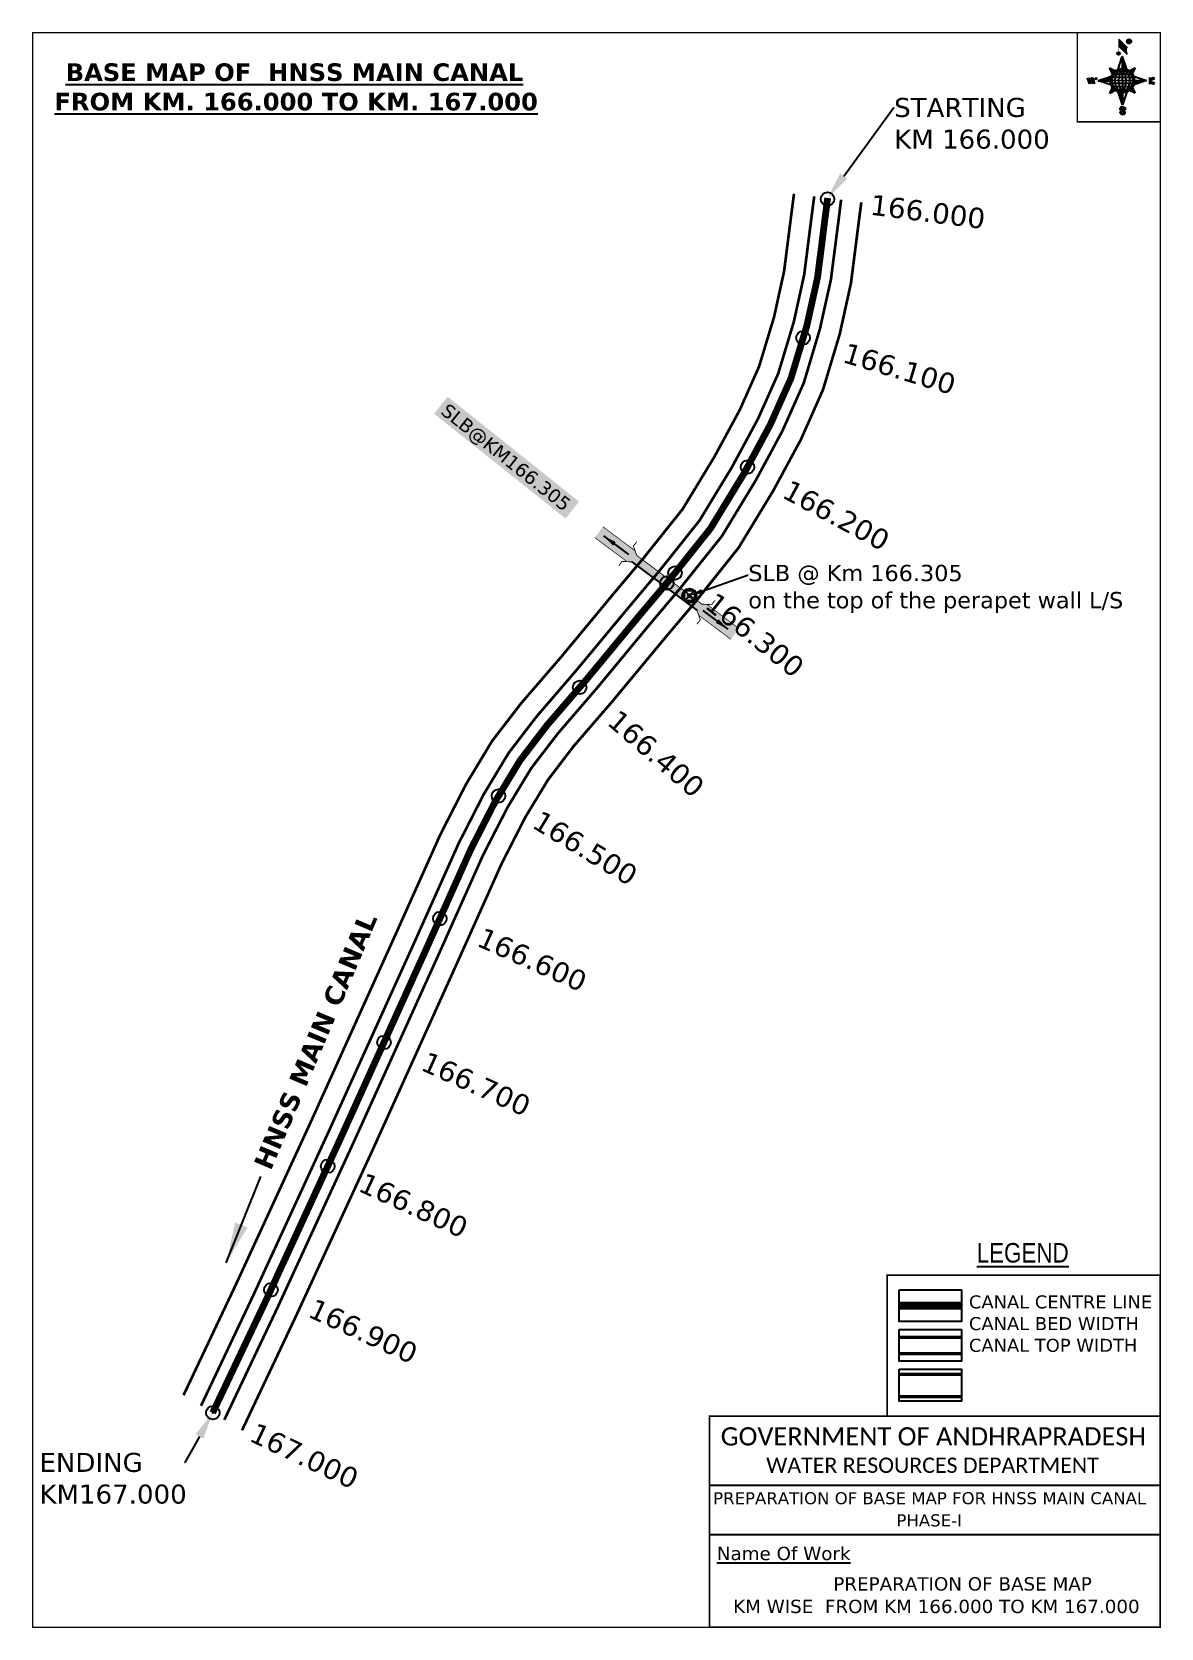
# Model space of a CAD drawing. Header units: inches. Extents: x 751347 to 752180, y 1666379 to 1667555.
import ezdxf
from ezdxf import colors
from ezdxf.entities.mleader import LeaderData, LeaderLine
from ezdxf.enums import TextEntityAlignment as Align
from ezdxf.math import Vec2, Vec3

# ---------------------------------------------------------------- set-up
doc = ezdxf.new("R2010")
doc.units = ezdxf.units.IN
doc.header["$MEASUREMENT"] = 0
doc.header["$PDMODE"] = 32
doc.header["$PDSIZE"] = 10
doc.linetypes.add('ACAD_ISO02W100', pattern=[15, 12, -3])
doc.linetypes.add('HIDDEN2', pattern=[0.1875, 0.125, -0.0625])
for name, color, linetype in [('AQUADUCT', 1, 'Continuous'), ('bord', 1, 'Continuous'), ('CANAL1', 1, 'Continuous'), ('CSMark', 72, 'Continuous'), ('DCBMS', 232, 'Continuous'), ('PAGE', 7, 'Continuous'), ('STRUCTURE', 5, 'Continuous'), ('TEXT', 7, 'Continuous')]:
    doc.layers.add(name, color=color, linetype=linetype)
doc.styles.add('ARIALN', font='ARIALN_1.TTF')
doc.styles.get("Standard").update_dxf_attribs({"font": 'verdana_0.ttf'})
doc.dimstyles.get("Standard").update_dxf_attribs({"dimtxt": 0.18, "dimasz": 0.18, "dimexe": 0.18, "dimexo": 0.0625, "dimgap": 0.09, "dimtad": 0, "dimtih": 1, "dimtoh": 1, "dimdec": 4, "dimzin": 0, "dimdsep": 46, "dimtxsty": 'Standard', "dimcen": 0.09, "dimadec": 0, "dimazin": 0, "dimtfac": 1, "dimtdec": 4, "dimtofl": 0, "dimtmove": 0, "dimatfit": 3, "dimfxl": 0, "dimtolj": 1, "dimtzin": 0, "dimarcsym": 0})
pattern_1 = [(267.297113149, (-8720374.938, 50637915.138), (10.5367255337, -0.497431438), [])]
pattern_2 = [(357.297113149, (-8720374.938, 50637915.138), (0.497431438, 10.5367255337), [])]

# ---------------------------------------------------------------- blocks, each defined once
blk = doc.blocks.new('DCBM')
at = {"layer": 'DCBMS'}
h = blk.add_hatch(color=132, dxfattribs=at)
h.paths.add_polyline_path([(3.7, 3.7, 0.414214), (-3.7, 3.7)])
h.paths.add_polyline_path([(3.7, 3.7), (3.7, -3.7, 0.198912), (5.2, 0, 0.198912)])
h.paths.add_polyline_path([(-3.7, -3.7, 0.414214), (3.7, -3.7)])
h.paths.add_polyline_path([(-3.7, 3.7, 0.198912), (-5.2, 0, 0.198912), (-3.7, -3.7)])
at = {"layer": 'DCBMS', "color": 0}
blk.add_lwpolyline([(-3.7, 3.7), (3.7, 3.7), (3.7, -3.7), (-3.7, -3.7)], close=True, dxfattribs=at)
for points in [[(-3.7, 3.7), (3.7, -3.7)], [(3.7, 3.7), (-3.7, -3.7)]]:
    blk.add_lwpolyline(points, dxfattribs=at)
for radius in [5.21, 1.05]:
    blk.add_circle((0, 0), radius, dxfattribs=at)
blk = doc.blocks.new('*X16')
at = {"color": 0, "linetype": 'Continuous'}
for p, q in [((6321.6, 240.5), (6322.3, 241.2)), ((6321.6, 240.3), (6322.3, 241)), ((6321.6, 240.1), (6322.3, 240.8)), ((6321.6, 239.9), (6322.4, 240.7)), ((6321.6, 239.8), (6322.4, 240.6)), ((6321.6, 239.6), (6322.5, 240.5)), ((6321.6, 239.4), (6322.5, 240.3)), ((6321.6, 239.2), (6322.6, 240.2)), ((6321.7, 239.1), (6322.6, 240.1)), ((6321.8, 240.8), (6322.4, 241.4)), ((6321.8, 239), (6322.7, 240)), ((6321.8, 239), (6322.8, 239.9)), ((6321.9, 238.9), (6322.9, 239.8)), ((6322, 238.8), (6323, 239.7)), ((6322.1, 241.3), (6322.4, 241.6)), ((6322.1, 238.7), (6323.1, 239.6)), ((6322.2, 238.6), (6323.1, 239.6)), ((6322.3, 238.5), (6323.2, 239.5)), ((6322.4, 238.5), (6323.3, 239.4)), ((6322.5, 238.4), (6323.4, 239.3)), ((6322.7, 238.4), (6323.6, 239.3)), ((6322.8, 238.3), (6323.7, 239.2)), ((6322.9, 238.3), (6323.8, 239.1)), ((6323.1, 238.2), (6323.9, 239.1)), ((6323.2, 238.2), (6324, 239)), ((6323.3, 238.2), (6324.2, 239)), ((6323.5, 238.1), (6324.3, 238.9)), ((6323.7, 238.1), (6324.4, 238.9)), ((6323.8, 238.1), (6324.6, 238.8)), ((6324.1, 238.2), (6324.7, 238.8)), ((6324.3, 238.3), (6324.9, 238.8)), ((6324.6, 238.3), (6325.1, 238.8)), ((6324.8, 238.4), (6325.2, 238.8)), ((6325.1, 238.5), (6325.4, 238.8)), ((6325.4, 238.6), (6325.6, 238.8))]:
    blk.add_line(p, q, dxfattribs=at)
blk = doc.blocks.new('*X15')
at = {"color": 0, "linetype": 'Continuous'}
for p, q in [((6324.4, 240.3), (6324.5, 240.4)), ((6324.6, 240.3), (6324.8, 240.5)), ((6324.7, 240.2), (6325, 240.5)), ((6324.8, 240.2), (6325.2, 240.6)), ((6325, 240.1), (6325.5, 240.6)), ((6325.1, 240.1), (6325.6, 240.6)), ((6325.2, 240), (6325.8, 240.6)), ((6325.3, 240), (6326, 240.6)), ((6325.4, 239.9), (6326.1, 240.6)), ((6325.5, 239.8), (6326.2, 240.5)), ((6325.6, 239.8), (6326.3, 240.5)), ((6325.7, 239.7), (6326.5, 240.4)), ((6325.9, 239.6), (6326.6, 240.3)), ((6326, 239.5), (6326.7, 240.3)), ((6326, 239.4), (6326.8, 240.2)), ((6326.1, 239.3), (6327, 240.2)), ((6326.2, 239.3), (6327.1, 240.1)), ((6326.3, 239.2), (6327.1, 240)), ((6326.4, 239.1), (6327.2, 239.9)), ((6326.5, 239), (6327.3, 239.8)), ((6326.5, 238.9), (6327.4, 239.7)), ((6326.6, 238.8), (6327.5, 239.6)), ((6326.7, 238.7), (6327.5, 239.5)), ((6326.8, 238.6), (6327.6, 239.4)), ((6326.8, 238.5), (6327.7, 239.3)), ((6326.8, 236.5), (6327.4, 237)), ((6326.9, 238.3), (6327.8, 239.2)), ((6326.9, 238.2), (6327.9, 239.1)), ((6326.9, 236.8), (6327.6, 237.4)), ((6327, 238.1), (6327.8, 239)), ((6327, 237.9), (6327.8, 238.8)), ((6327, 237.8), (6327.8, 238.6)), ((6327, 237.6), (6327.8, 238.4)), ((6327, 237.4), (6327.8, 238.2)), ((6327, 237.3), (6327.8, 238)), ((6327, 237.1), (6327.8, 237.9))]:
    blk.add_line(p, q, dxfattribs=at)
blk = doc.blocks.new('H')
at = {"layer": 'bord', "extrusion": (0.000427885, 0.004792, 0.999988)}
h = blk.add_hatch(dxfattribs=at)
h.set_pattern_fill('LINE', color=8, scale=84.387686, angle=-2.7029, style=0)
h.set_pattern_definition(pattern_2)
h.paths.add_polyline_path([(-492, 786, -0.090992), (-448, 775), (-486, 912)])
h = blk.add_hatch(dxfattribs=at)
h.set_pattern_fill('LINE', color=8, scale=84.387686, angle=-92.7029, style=0)
h.set_pattern_definition(pattern_1)
h.paths.add_polyline_path([(-625, 665, -0.090992), (-615, 710), (-751, 671)])
h = blk.add_hatch(dxfattribs=at)
h.set_pattern_fill('LINE', color=8, scale=84.387686, angle=-2.7029, style=0)
h.set_pattern_definition(pattern_2)
h.paths.add_polyline_path([(-504, 533, -0.090992), (-549, 543), (-510, 406)])
h = blk.add_hatch(dxfattribs=at)
h.set_pattern_fill('LINE', color=8, scale=84.387686, angle=-92.7029, style=0)
h.set_pattern_definition(pattern_1)
h.paths.add_polyline_path([(-246, 647), (-372, 653, -0.090992), (-382, 609)])
for p, q in [((-519, 1020, -1217), (-435, 927, -1216)), ((-516, 1087, -1217), (-432, 994, -1217)), ((-538, 774, -1216), (-487, 906, -1216)), ((-487, 906, -1216), (-493, 780, -1216)), ((-487, 906, -1216), (-448, 769, -1216)), ((-865, 701, -1215), (-847, 638, -1215)), ((-847, 700, -1215), (-829, 637, -1215)), ((-829, 699, -1215), (-811, 636, -1215)), ((-829, 699, -1215), (-811, 698, -1215)), ((-811, 698, -1215), (-794, 635, -1215)), ((-752, 665, -1215), (-615, 704, -1215)), ((-627, 794, -1216), (-567, 760, -1216)), ((-627, 794, -1216), (-584, 747, -1215)), ((-599, 731, -1215), (-627, 794, -1216)), ((-421, 753, -1216), (-359, 781, -1216)), ((-359, 781, -1216), (-405, 739, -1216)), ((-359, 781, -1216), (-392, 721, -1215)), ((-379, 693, -1215), (-246, 641, -1215)), ((-213, 669, -1215), (-217, 601, -1215)), ((-752, 665, -1215), (-625, 659, -1215)), ((-619, 614, -1215), (-752, 665, -1215)), ((-639, 526, -1214), (-606, 585, -1215)), ((-639, 526, -1214), (-593, 568, -1215)), ((-577, 553, -1215), (-639, 526, -1214)), ((-511, 400, -1214), (-549, 537, -1214)), ((-460, 533, -1215), (-511, 400, -1214)), ((-505, 527, -1214), (-511, 400, -1214)), ((-371, 513, -1214), (-431, 546, -1215)), ((-371, 513, -1214), (-414, 560, -1215)), ((-399, 576, -1215), (-371, 513, -1214)), ((-246, 641, -1215), (-383, 603, -1215)), ((-373, 647, -1215), (-246, 641, -1215)), ((-197, 600, -1215), (-194, 668, -1215))]:
    blk.add_line(p, q, dxfattribs=at)
at = {"layer": 'bord', "color": 8, "linetype": 'ByBlock', "extrusion": (0.000427885, 0.004792, 0.999988)}
for p, q in [((-375, 679, -1215), (-620, 691, -1215)), ((-386, 711, -1215), (-605, 722, -1215)), ((-411, 744, -1216), (-578, 752, -1216)), ((-493, 780, -1216), (-505, 527, -1214)), ((-373, 647, -1215), (-625, 659, -1215)), ((-378, 616, -1215), (-623, 628, -1215)), ((-392, 585, -1215), (-611, 595, -1215)), ((-420, 555, -1215), (-587, 562, -1215))]:
    blk.add_line(p, q, dxfattribs=at)
at = {"layer": 'bord', "extrusion": (0.000427885, 0.004792, 0.999988), "elevation": -1212}
for points, const_width in [([(-522, 960), (-516, 1093)], 1.61), ([(-434, 933), (-428, 1066)], 1.61), ([(-870, 707), (-846, 706)], 0.642), ([(-829, 643), (-821, 678)], 0.642), ([(-793, 641), (-782, 694)], 0.642), ([(-223, 676), (-174, 673)], 0.706), ([(-829, 643), (-855, 644)], 0.642), ([(-811, 642), (-784, 641)], 0.642), ([(-177, 605), (-226, 607)], 0.706), ([(-195, 645), (-185, 644)], 0.706)]:
    blk.add_lwpolyline(points, dxfattribs=dict(at, const_width=const_width))
for points, const_width in [([(-414, 1073, 1), (-398, 1058, 1)], 22.3), ([(-530, 950, 1), (-520, 939, 1)], 14.8), ([(-776, 697, 1), (-769, 690, 1)], 8.9), ([(-180, 618, 1), (-173, 611, 1)], 9.79), ([(-178, 667, 1), (-171, 660, 1)], 9.79), ([(-490, 362, 1), (-498, 369, 1)], 11.1), ([(-525, 322, 1), (-533, 329, 1)], 11.1)]:
    blk.add_lwpolyline(points, format="xyb", close=True, dxfattribs=dict(at, const_width=const_width))
for points in [[(-537, 317), (-531, 310), (-520, 307), (-505, 307), (-494, 310), (-486, 318), (-487, 326), (-491, 333), (-494, 336), (-503, 341), (-522, 347), (-530, 352), (-534, 355), (-537, 363), (-537, 373), (-530, 381), (-520, 384), (-504, 384), (-493, 380), (-487, 373)], [(-522, 348), (-526, 354), (-528, 361), (-528, 371), (-526, 375), (-521, 381), (-515, 384)], [(-505, 307), (-499, 312), (-497, 319), (-497, 327), (-501, 335), (-509, 343)]]:
    blk.add_lwpolyline(points, dxfattribs=at)
at = {"layer": 'bord', "extrusion": (0.000427885, 0.004792, 0.999988)}
for centre, radius in [((-406, 1065, -1212), 22.3), ((-525, 944, -1212), 14.8), ((-773, 694, -1212), 8.9), ((-498, 659, -1212), 127), ((-177, 615, -1212), 9.79), ((-174, 663, -1212), 9.79), ((-494, 365, -1212), 11.1), ((-529, 325, -1212), 11.1)]:
    blk.add_circle(centre, radius, dxfattribs=at)
at = {"layer": 'bord', "color": 8, "linetype": 'ByBlock', "extrusion": (0.000427885, 0.004792, 0.999988)}
for centre, radius, start, end in [((-482, 658, -1212), 128, 94.9254, 259.6691), ((-437, 656, -1212), 141, 113.2864, 241.308), ((-316, 651, -1212), 222, 142.5892, 212.0053), ((-560, 662, -1212), 141, 293.2864, 61.308), ((-681, 668, -1212), 222, 322.5892, 32.0053), ((-515, 660, -1212), 128, 274.9254, 79.6691)]:
    blk.add_arc(centre, radius, start, end, dxfattribs=at)
at = {"layer": 'bord', "extrusion": (0.000427885, 0.004792, 0.999988)}
for points in [[(-516, 1093, -1212), (-431, 1000, -1212), (-519, 1026, -1212), (-434, 933, -1212)], [(-864, 707, -1212), (-846, 706, -1212), (-846, 644, -1212), (-829, 643, -1212)], [(-829, 705, -1212), (-811, 704, -1212), (-811, 642, -1212), (-793, 641, -1212)], [(-193, 674, -1212), (-197, 606, -1212), (-213, 675, -1212), (-216, 607, -1212)]]:
    blk.add_solid(points, dxfattribs=at)
at = {"layer": 'bord', "extrusion": (0.000427885, 0.004792, 0.999988), "xscale": 7.977342409717546, "yscale": 7.977342408231451, "zscale": 7.977342408476333, "rotation": 138.0840426661453}
for name, p in [('*X15', (38301, -31929, -1212)), ('*X16', (38314, -31951, -1212))]:
    blk.add_blockref(name, p, dxfattribs=at)
blk = doc.blocks.new('SLB')
at = {"layer": 'STRUCTURE'}
h = blk.add_hatch(dxfattribs=at)
h.set_pattern_fill('DOTS', color=6, scale=20, angle=320.3722, style=0)
h.set_pattern_definition([(320.372247934, (-159.4327, -72.9564), (1.2786241598, 0.5641323054), [0, -1.25])])
h.paths.add_polyline_path([(769699.5, 1706871.1), (769699.5, 1706861.1), (769729.1, 1706861.1), (769732.1, 1706863.1), (769792.1, 1706863.1), (769795.1, 1706861.1), (769824.7, 1706861.1), (769824.7, 1706871.1), (769795.1, 1706871.1), (769792.1, 1706869.1), (769732.1, 1706869.1), (769729.1, 1706871.1)])
at = {"layer": 'STRUCTURE', "color": 6, "linetype": 'ACAD_ISO02W100', "ltscale": 0.5, "const_width": 0.5}
for points in [[(769699.5, 1706871.1), (769729.1, 1706871.1)], [(769795.1, 1706871.1), (769824.7, 1706871.1)], [(769699.5, 1706861.1), (769729.1, 1706861.1)], [(769795.1, 1706861.1), (769824.7, 1706861.1)]]:
    blk.add_lwpolyline(points, dxfattribs=at)
at = {"layer": 'STRUCTURE', "color": 6, "const_width": 0.628}
for points in [[(769726.1, 1706877.1), (769726.1, 1706873.1), (769732.1, 1706869.1), (769792.1, 1706869.1), (769798.1, 1706873.1), (769798.1, 1706877.1)], [(769726.1, 1706855.1), (769726.1, 1706859.1), (769732.1, 1706863.1), (769792.1, 1706863.1), (769798.1, 1706859.1), (769798.1, 1706855.1)]]:
    blk.add_lwpolyline(points, dxfattribs=at)
at = {"layer": 'STRUCTURE', "color": 6}
blk.add_lwpolyline([(769732.1, 1706863.1), (769792.1, 1706863.1)], dxfattribs=at)
blk.add_lwpolyline([(769732.1, 1706863.1), (769792.1, 1706863.1)], dxfattribs=at)
at = {"layer": 'STRUCTURE', "color": 0}
blk.add_circle((769762.1, 1706866.1), 1.24, dxfattribs=at)
for points in [[(769703.8, 1706866), (769726.7, 1706866)], [(769818.6, 1706865.8), (769795.7, 1706865.8)]]:
    blk.add_leader(points, dimstyle='Standard', override={"dimasz": 10, "dimgap": 0.09, "dimtad": 0}, dxfattribs=at)

msp = doc.modelspace()

# ---------------------------------------------------------------- linework, layer by layer
at = {"color": 3}
for p in [(751933.8, 1667432.3), (751915.8, 1667330), (751874.8, 1667234.8), (751821.4, 1667156.7), (751751.2, 1667072.4), (751691.3, 1666992.4), (751648.1, 1666902), (751606.9, 1666810.7), (751565.5, 1666719.5), (751523.6, 1666628.4), (751480.8, 1666537.8)]:
    msp.add_point(p, dxfattribs=at)
at = {"layer": 'CANAL1', "color": 200, "const_width": 2}
for points in [[(751909.1, 1667436.2), (751906.9, 1667419.3), (751901.8, 1667379.1), (751894.4, 1667345.4), (751883.4, 1667309), (751869.2, 1667277), (751850.3, 1667242.1), (751827.1, 1667203.9), (751798, 1667167.4), (751796.3, 1667165.4), (751775.7, 1667140.9), (751737.4, 1667094.7), (751707.8, 1667060.4), (751686.5, 1667032.7), (751667.4, 1667001), (751648.5, 1666964), (751615.2, 1666889.7), (751552.8, 1666751.7), (751497.2, 1666631), (751459.2, 1666550.7)], [(751958.7, 1667429.9), (751956.5, 1667413), (751951.1, 1667370.5), (751942.8, 1667332.8), (751930.4, 1667291.6), (751914.1, 1667254.9), (751893.7, 1667217.2), (751868.2, 1667175.2), (751836.7, 1667135.8), (751834.6, 1667133.2), (751814, 1667108.8), (751775.6, 1667062.5), (751746.6, 1667028.9), (751727.9, 1667004.4), (751711.1, 1666976.7), (751693.6, 1666942.4), (751660.8, 1666869.2), (751598.3, 1666730.9), (751542.5, 1666609.9), (751502.3, 1666524.8)]]:
    msp.add_lwpolyline(points, dxfattribs=at)
at = {"layer": 'CANAL1', "color": 5, "const_width": 2}
for points in [[(751924, 1667434.3), (751921.8, 1667417.4), (751916.6, 1667376.5), (751908.9, 1667341.6), (751897.5, 1667303.8), (751882.6, 1667270.4), (751863.3, 1667234.6), (751839.4, 1667195.3), (751809.6, 1667157.9), (751807.8, 1667155.8), (751787.2, 1667131.3), (751748.8, 1667085.1), (751719.4, 1667050.9), (751698.9, 1667024.2), (751680.5, 1666993.7), (751662, 1666957.5), (751628.9, 1666883.5), (751566.4, 1666745.5), (751510.8, 1666624.7), (751472.1, 1666542.9)], [(751489.3, 1666532.6), (751528.9, 1666616.2), (751584.6, 1666737.2), (751647.1, 1666875.3), (751680, 1666948.9), (751698, 1666984), (751715.5, 1667012.9), (751735, 1667038.3), (751764.1, 1667072.1), (751802.5, 1667118.5), (751823.1, 1667142.9), (751825.1, 1667145.3), (751855.9, 1667183.8), (751880.7, 1667224.6), (751900.6, 1667261.5), (751916.3, 1667296.8), (751928.2, 1667336.6), (751936.3, 1667373), (751941.7, 1667414.9), (751943.8, 1667431.8)]]:
    msp.add_lwpolyline(points, dxfattribs=at)
at = {"layer": 'CANAL1', "color": 1, "linetype": 'HIDDEN2', "ltscale": 100, "const_width": 5}
msp.add_lwpolyline([(751933.9, 1667433.1), (751931.7, 1667416.1), (751926.5, 1667374.8), (751918.6, 1667339.1), (751906.9, 1667300.3), (751891.6, 1667266), (751872, 1667229.6), (751847.6, 1667189.6), (751817.3, 1667151.6), (751815.4, 1667149.3), (751794.8, 1667124.9), (751756.5, 1667078.6), (751727.2, 1667044.6), (751707.2, 1667018.5), (751689.2, 1666988.8), (751671, 1666953.2), (751638, 1666879.4), (751575.5, 1666741.3), (751519.9, 1666620.4), (751480.7, 1666537.8)], dxfattribs=at)
at = {"layer": 'CANAL1', "color": 1, "linetype": 'HIDDEN2', "ltscale": 100, "const_width": 6, "elevation": -0.4}
msp.add_lwpolyline([(752032.6, 1666616.7), (751986.5, 1666616.7)], dxfattribs=at)
at = {"layer": 'CANAL1', "color": 5, "const_width": 2.4, "elevation": -0.4}
for points in [[(752032.6, 1666593.4), (751986.5, 1666593.4)], [(752032.6, 1666581.4), (751986.5, 1666581.4)]]:
    msp.add_lwpolyline(points, dxfattribs=at)
at = {"layer": 'CANAL1', "color": 200, "const_width": 2.4, "elevation": -0.4}
for points in [[(752032.6, 1666566.2), (751986.5, 1666566.2)], [(752032.6, 1666549.7), (751986.5, 1666549.7)]]:
    msp.add_lwpolyline(points, dxfattribs=at)
at = {"layer": 'DCBMS', "color": 132, "true_color": 0x00d1bf}
msp.add_point((751832, 1667140, 444.1), dxfattribs=at)
at = {"layer": 'PAGE', "const_width": 1}
msp.add_lwpolyline([(751348, 1667555), (751348, 1666379.7), (752179, 1666379.7), (752179, 1667555), (751348, 1667555)], dxfattribs=at)
at = {"layer": 'PAGE'}
for points, const_width in [([(752179, 1667555), (752117.9, 1667555), (752117.9, 1667489.2), (752179, 1667489.2)], 1), ([(752179, 1666535.3), (751977.7, 1666535.3), (751977.7, 1666639.1), (752179, 1666639.1)], 1.2), ([(751846.9, 1666535.3), (752179, 1666535.3), (752179, 1666379.7), (751846.9, 1666379.7)], 1.2)]:
    msp.add_lwpolyline(points, close=True, dxfattribs=dict(at, const_width=const_width))
at = {"layer": 'PAGE', "elevation": -0.4}
for points in [[(751986.5, 1666628.5), (752032.6, 1666628.5), (752032.6, 1666605), (751986.5, 1666605)], [(751986.5, 1666599.2), (752032.6, 1666599.2), (752032.6, 1666575.7), (751986.5, 1666575.7)], [(751986.5, 1666569.9), (752032.6, 1666569.9), (752032.6, 1666546.4), (751986.5, 1666546.4)]]:
    msp.add_lwpolyline(points, close=True, dxfattribs=at)
at = {"layer": 'PAGE'}
for points in [[(751846.9, 1666484.4), (752179, 1666484.4)], [(751846.9, 1666448), (752179, 1666448)]]:
    msp.add_lwpolyline(points, dxfattribs=at)
at = {"layer": 'STRUCTURE', "color": 0}
msp.add_point((751815.4, 1667149.3), dxfattribs=at)

# ---------------------------------------------------------------- block references
at = {"layer": 'AQUADUCT', "color": 1, "xscale": 0.0703495379661093, "yscale": 0.07034953800030053, "zscale": 0.07034953795990817, "rotation": 3.078330607406165}
msp.add_blockref('H', (752188.6, 1667475.6, 85.4), dxfattribs=at)
at = {"layer": 'DCBMS', "color": 132, "true_color": 0x00d1bf}
msp.add_blockref('DCBM', (751832, 1667140, 444.1), dxfattribs=at)
at = {"layer": 'STRUCTURE', "color": 0, "rotation": 323.2107036795559}
msp.add_blockref('SLB', (-886841.1, 761207.6), dxfattribs=at)

# ---------------------------------------------------------------- texts
at = {"layer": 'CANAL1', "insert": (751510.2, 1666720.3), "char_height": 14, "width": 205.129, "attachment_point": 1, "rotation": 67.1078}
msp.add_mtext('\\pi0.96322;{\\fVerdana|b1|i0|c0|p34;HNSS MAIN CANAL}', dxfattribs=at)
at = {"layer": 'CSMark', "color": 1}
for s, rotation, p in [('166.000', 352.7787, (751965.5, 1667428.3)), ('166.100', 343.3073, (751946.1, 1667319.5)), ('166.200', 331.6181, (751902.9, 1667219.5)), ('166.300', 321.4214, (751847.1, 1667137.6)), ('166.400', 319.2453, (751775.3, 1667051.4)), ('166.500', 328.7877, (751718.9, 1666976.1)), ('166.600', 335.8825, (751677.4, 1666889.2)), ('166.700', 335.6576, (751636.1, 1666797.7)), ('166.800', 335.2805, (751590.1, 1666708.5)), ('166.900', 335.2805, (751553, 1666615.8)), ('167.000', 334.6678, (751509.8, 1666524.3))]:
    msp.add_text(s, height=15, rotation=rotation, dxfattribs=at).set_placement(p, align=Align.MIDDLE_LEFT)
at = {"layer": 'PAGE', "extrusion": (0.000201441, 0.004807, 0.999988), "style": 'ARIALN'}
msp.add_text('%%ULEGEND', height=14.4, rotation=359.9999, dxfattribs=at).set_placement((752077.6, 1666635.7, 8162.8), align=Align.MIDDLE)
at = {"layer": 'PAGE', "extrusion": (0.000201441, 0.004807, 0.999988)}
for s, height, p in [('PREPARATION OF BASE MAP FOR HNSS MAIN CANAL', 8.878, (751849.5, 1666450.4, 8161.9)), ('%%UName Of Work', 9.822, (751852.2, 1666409.2, 8160.5))]:
    msp.add_text(s, height=height, rotation=359.9999, dxfattribs=at).set_placement(p)
for s, height, p in [('PHASE-I', 8.88, (752008.7, 1666438.5, 8161.8)), ('PREPARATION OF BASE MAP', 9.822, (752033.3, 1666391.7, 8160.6)), ('KM WISE  FROM KM 166.000 TO KM 167.000', 9.822, (752014, 1666375.1, 8160.6))]:
    msp.add_text(s, height=height, rotation=359.9999, dxfattribs=at).set_placement(p, align=Align.MIDDLE_CENTER)
at = {"layer": 'PAGE', "extrusion": (0.000201441, 0.004807, 0.999988), "attachment_point": 1, "text_direction": (1, -1e-06, -0.000201)}
for s, insert, char_height, width in [('CANAL CENTRE LINE CANAL BED WIDTH {\\H2.3741x; }CANAL TOP WIDTH{\\H1.9188x; }', (752038, 1666624.3, -0.4), 9.6, 168.926), ('\\pi3.5885;{\\fCalibri|b0|i0|c0|p34;\\H1.3333x;GOVERNMENT OF ANDHRAPRADESH\\P\\pi37.073;\\H0.83998x;WATER RESOURCES DEPARTMENT}', (751851.5, 1666527.1, -1.3), 10.059, 321.276)]:
    msp.add_mtext(s, dxfattribs=dict(at, insert=insert, char_height=char_height, width=width))
at = {"layer": 'STRUCTURE', "color": 5, "insert": (751654.3, 1667282.4), "char_height": 10, "width": 117.958, "attachment_point": 1, "rotation": 321.4214, "bg_fill": 1, "box_fill_scale": 1.3, "bg_fill_color": 7, "bg_fill_true_color": 16777215, "bg_fill_transparency": 4390977}
msp.add_mtext('SLB@KM166.305', dxfattribs=at)
at = {"layer": 'TEXT', "color": 1, "insert": (751350.6, 1667532.3), "char_height": 13, "width": 379.826, "attachment_point": 1}
msp.add_mtext('\\pi21.755;{\\fVerdana|b1|i0|c0|p34;\\LBASE MAP OF  HNSS MAIN CANAL \\P\\pi13.452;FROM KM. 166.000 TO KM. 167.000}', dxfattribs=at)

# ---------------------------------------------------------------- leaders
at = {"layer": 'CANAL1'}
msp.add_leader([(751490.7, 1666648.4), (751516.1, 1666711.8)], dimstyle='Standard', override={"dimasz": 30, "dimgap": 0.09, "dimtad": 0}, dxfattribs=at)
at = {"layer": 'DCBMS', "color": 5}
ml = msp.add_multileader_mtext('Standard', dxfattribs=at)
ml.set_content('STARTING\\PKM 166.000', color=5)
ml.set_leader_properties()
ml.build(insert=Vec2(0, 0))
ml.multileader.update_dxf_attribs({"dogleg_length": 0.36, "arrow_head_size": 20})
ctx = ml.context
ctx.base_point, ctx.char_height, ctx.arrow_head_size, ctx.landing_gap_size, ctx.plane_origin = Vec3(751982.8, 1667499.6), 14, 20, 0.09, Vec3(752129.8, 1667563.9)
notes = []
notes.append((ctx, [(1, (1, 1, 0), (751982.5, 1667499.6), (1, 0), 0.36, [(0, [(751933.9, 1667433.1)], 0, [])])]))
ctx.mtext.insert, ctx.mtext.flow_direction = Vec3(751982.9, 1667506.8), 5
at = {"layer": 'DCBMS', "color": 132, "true_color": 0x00d1bf}
ml = msp.add_multileader_mtext('Standard', dxfattribs=at)
ml.set_content('SLB @ Km 166.305\\Pon the top of the perapet wall L/S', color=(0, 209, 191))
ml.set_leader_properties()
ml.build(insert=Vec2(0, 0))
ml.multileader.update_dxf_attribs({"dogleg_length": 0.36, "arrow_head_size": 10})
ctx = ml.context
ctx.base_point, ctx.char_height, ctx.arrow_head_size, ctx.landing_gap_size, ctx.plane_origin = Vec3(751875.3, 1667155.1, 444.1), 12, 10, 0.09, Vec3(751832, 1667140, 444.1)
notes.append((ctx, [(0, (1, 1, 0), (751874.9, 1667155.1, 444.1), (1, 0), 0.36, [(0, [(751832, 1667140, 444.1)], 0, [])])]))
ctx.mtext.insert, ctx.mtext.flow_direction = Vec3(751875.4, 1667162.7, 444.1), 5
at = {"layer": 'DCBMS', "color": 5}
ml = msp.add_multileader_mtext('Standard', dxfattribs=at)
ml.set_content('ENDING \\PKM167.000', color=5)
ml.set_leader_properties()
ml.build(insert=Vec2(0, 0))
ml.multileader.update_dxf_attribs({"dogleg_length": 0.36, "arrow_head_size": 20})
ctx = ml.context
ctx.base_point, ctx.char_height, ctx.arrow_head_size, ctx.landing_gap_size, ctx.plane_origin = Vec3(751352.9, 1666501.1), 14, 20, 0.09, Vec3(751496.8, 1666394.8)
notes.append((ctx, [(0, (1, 1, 0), (751460.3, 1666501.1), (-1, 0), 0.36, [(0, [(751480.7, 1666537.8)], 0, [])])]))
ctx.mtext.insert, ctx.mtext.width, ctx.mtext.flow_direction = Vec3(751353, 1666508.2), 108.896, 5
for ctx, leaders in notes:
    for number, flags, end, landing, length, lines in leaders:
        leader = LeaderData()
        leader.index, (leader.has_last_leader_line, leader.has_dogleg_vector, leader.attachment_direction) = number, flags
        leader.last_leader_point, leader.dogleg_vector, leader.dogleg_length = Vec3(end), Vec3(landing), length
        for number, points, colour, breaks in lines:
            line = LeaderLine()
            line.index, line.vertices, line.color, line.breaks = number, Vec3.list(points), colors.encode_raw_color(colour), breaks
            leader.lines.append(line)
        ctx.leaders.append(leader)

doc.saveas('drawing.dxf')
